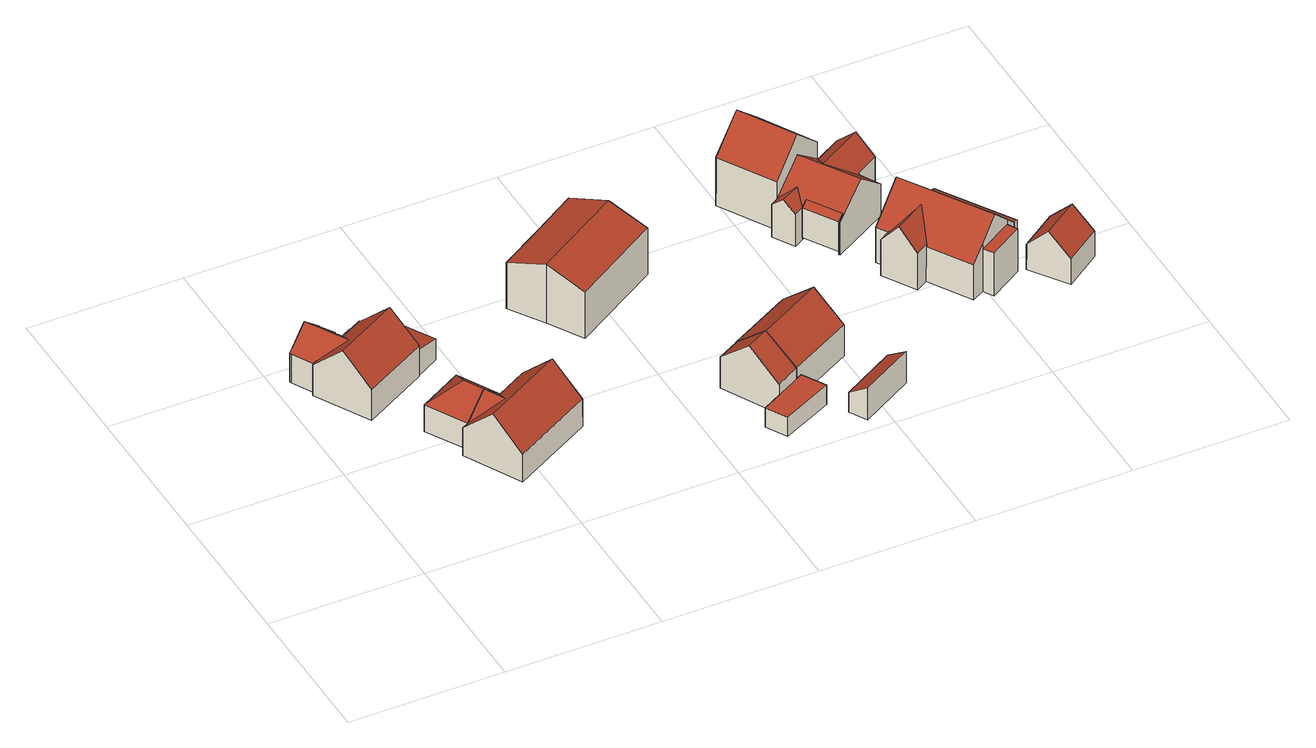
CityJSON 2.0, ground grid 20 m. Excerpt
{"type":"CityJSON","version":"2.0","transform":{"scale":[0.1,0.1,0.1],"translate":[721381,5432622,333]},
"CityObjects":{
"building1":{"type":"Building","attributes":{"Gemeindeschluessel":"09375199","HoeheDach":"344.700","HoeheGrund":"336.481","Methode":"2000","NiedrigsteTraufeDesGebaeudes":"339.196","Geometrietyp2DReferenz":"3000","measuredHeight":8.22,"function":"31001_1000","roofType":"3100"},"address":[{"Country":"Germany","Locality":"Sinzing","ThoroughfareName":"Fliederweg 3"}],"geometry":[{"type":"Solid","lod":"2","boundaries":[[[[0,1,2,3]],[[4,5,6,7,8,9]],[[10,11,12,13,14,15]],[[13,12,16,17]],[[18,7,6,19]],[[20,21,22,23,24]],[[23,22,25]],[[26,8,7,18,27]],[[28,1,0]],[[29,30,9,8,26,31,25,22,32,33]],[[20,24,34,35]],[[36,32,22,21]],[[36,37,38,33,32]],[[39,15,14,29,33,38]],[[10,15,39,40]],[[41,4,9,30,17,16]],[[31,42,34,24,23,25]],[[41,16,12,11]],[[0,35,34,42,28]],[[40,39,38,37]],[[10,40,37,36,21,20,35,0,3,5,4,41,11]],[[19,43,27,18]],[[5,3,2,43,19,6]],[[31,26,27,43,2,1,28,42]],[[13,17,30,29,14]]]],"semantics":{"surfaces":[{"type":"WallSurface","Flaeche":"8.714","Z_MAX":"4.107","Z_MAX_ASL":"340.589","Z_MIN":"-0.001","Z_MIN_ASL":"336.480"},{"type":"WallSurface","Flaeche":"4.579","Z_MAX":"4.445","Z_MAX_ASL":"340.927","Z_MIN":"-0.001","Z_MIN_ASL":"336.480"},{"type":"WallSurface","Flaeche":"12.198","Z_MAX":"4.479","Z_MAX_ASL":"340.960","Z_MIN":"-0.001","Z_MIN_ASL":"336.480"},{"type":"RoofSurface","Dachneigung":"78.867","Dachorientierung":"61.146","Flaeche":"27.804","Z_MAX":"3.819","Z_MAX_ASL":"340.300","Z_MIN":"3.147","Z_MIN_ASL":"339.628"},{"type":"RoofSurface","Dachneigung":"52.660","Dachorientierung":"330.988","Flaeche":"4.767","Z_MAX":"3.719","Z_MAX_ASL":"340.200","Z_MIN":"2.715","Z_MIN_ASL":"339.196"},{"type":"WallSurface","Flaeche":"13.171","Z_MAX":"4.416","Z_MAX_ASL":"340.897","Z_MIN":"-0.001","Z_MIN_ASL":"336.480"},{"type":"WallSurface","Flaeche":"0.049","Z_MAX":"4.369","Z_MAX_ASL":"340.850","Z_MIN":"4.072","Z_MIN_ASL":"340.553"},{"type":"WallSurface","Flaeche":"1.943","Z_MAX":"4.369","Z_MAX_ASL":"340.850","Z_MIN":"3.719","Z_MIN_ASL":"340.200"},{"type":"WallSurface","Flaeche":"0.299","Z_MAX":"4.173","Z_MAX_ASL":"340.654","Z_MIN":"-0.001","Z_MIN_ASL":"336.480"},{"type":"RoofSurface","Dachneigung":"46.887","Dachorientierung":"330.988","Flaeche":"44.346","Z_MAX":"8.219","Z_MAX_ASL":"344.700","Z_MIN":"4.369","Z_MIN_ASL":"340.850"},{"type":"WallSurface","Flaeche":"1.242","Z_MAX":"4.087","Z_MAX_ASL":"340.568","Z_MIN":"-0.001","Z_MIN_ASL":"336.480"},{"type":"WallSurface","Flaeche":"2.228","Z_MAX":"4.416","Z_MAX_ASL":"340.897","Z_MIN":"-0.001","Z_MIN_ASL":"336.480"},{"type":"WallSurface","Flaeche":"51.292","Z_MAX":"8.219","Z_MAX_ASL":"344.700","Z_MIN":"-0.001","Z_MIN_ASL":"336.480"},{"type":"RoofSurface","Dachneigung":"46.887","Dachorientierung":"150.988","Flaeche":"53.198","Z_MAX":"8.219","Z_MAX_ASL":"344.700","Z_MIN":"4.416","Z_MIN_ASL":"340.897"},{"type":"WallSurface","Flaeche":"0.298","Z_MAX":"4.478","Z_MAX_ASL":"340.960","Z_MIN":"-0.001","Z_MIN_ASL":"336.480"},{"type":"WallSurface","Flaeche":"12.313","Z_MAX":"4.446","Z_MAX_ASL":"340.927","Z_MIN":"-0.001","Z_MIN_ASL":"336.480"},{"type":"RoofSurface","Dachneigung":"47.809","Dachorientierung":"241.146","Flaeche":"18.938","Z_MAX":"6.819","Z_MAX_ASL":"343.300","Z_MIN":"4.072","Z_MIN_ASL":"340.553"},{"type":"WallSurface","Flaeche":"25.114","Z_MAX":"3.149","Z_MAX_ASL":"339.630","Z_MIN":"-0.001","Z_MIN_ASL":"336.480"},{"type":"WallSurface","Flaeche":"32.487","Z_MAX":"6.819","Z_MAX_ASL":"343.300","Z_MIN":"-0.001","Z_MIN_ASL":"336.480"},{"type":"WallSurface","Flaeche":"42.123","Z_MAX":"4.440","Z_MAX_ASL":"340.921","Z_MIN":"-0.001","Z_MIN_ASL":"336.480"},{"type":"GroundSurface","Flaeche":"130.315","Z_MAX":"-0.001","Z_MAX_ASL":"336.480","Z_MIN":"-0.001","Z_MIN_ASL":"336.480"},{"type":"WallSurface","Flaeche":"1.055","Z_MAX":"4.019","Z_MAX_ASL":"340.500","Z_MIN":"2.715","Z_MIN_ASL":"339.196"},{"type":"WallSurface","Flaeche":"8.137","Z_MAX":"4.083","Z_MAX_ASL":"340.564","Z_MIN":"-0.001","Z_MIN_ASL":"336.480"},{"type":"RoofSurface","Dachneigung":"47.809","Dachorientierung":"61.146","Flaeche":"18.903","Z_MAX":"6.819","Z_MAX_ASL":"343.300","Z_MIN":"4.019","Z_MIN_ASL":"340.500"},{"type":"WallSurface","Flaeche":"20.236","Z_MAX":"8.219","Z_MAX_ASL":"344.700","Z_MIN":"3.819","Z_MIN_ASL":"340.300"}],"values":[[0,1,2,3,4,5,6,7,8,9,10,11,12,13,14,15,16,17,18,19,20,21,22,23,24]]}}]},
"building2":{"type":"Building","attributes":{"Gemeindeschluessel":"09375199","HoeheDach":"343.690","HoeheGrund":"337.020","Methode":"2000","NiedrigsteTraufeDesGebaeudes":"340.755","Geometrietyp2DReferenz":"3000","measuredHeight":6.67,"function":"31001_2463","roofType":"3200"},"geometry":[{"type":"Solid","lod":"2","boundaries":[[[[44,45,46,47]],[[48,46,45,49]],[[50,51,48,49]],[[50,49,45,44,52]],[[51,53,46,48]],[[50,52,53,51]],[[47,46,53]],[[52,44,47,53]]]],"semantics":{"surfaces":[{"type":"RoofSurface","Dachneigung":"48.035","Dachorientierung":"61.721","Flaeche":"19.131","Z_MAX":"6.670","Z_MAX_ASL":"343.690","Z_MIN":"3.735","Z_MIN_ASL":"340.755"},{"type":"WallSurface","Flaeche":"22.406","Z_MAX":"3.735","Z_MAX_ASL":"340.755","Z_MIN":"0.000","Z_MIN_ASL":"337.020"},{"type":"GroundSurface","Flaeche":"38.964","Z_MAX":"0.000","Z_MAX_ASL":"337.020","Z_MIN":"0.000","Z_MIN_ASL":"337.020"},{"type":"WallSurface","Flaeche":"33.837","Z_MAX":"6.670","Z_MAX_ASL":"343.690","Z_MIN":"0.000","Z_MIN_ASL":"337.020"},{"type":"WallSurface","Flaeche":"24.405","Z_MAX":"3.735","Z_MAX_ASL":"340.755","Z_MIN":"0.000","Z_MIN_ASL":"337.020"},{"type":"WallSurface","Flaeche":"22.356","Z_MAX":"3.763","Z_MAX_ASL":"340.783","Z_MIN":"0.000","Z_MIN_ASL":"337.020"},{"type":"RoofSurface","Dachneigung":"48.023","Dachorientierung":"331.109","Flaeche":"14.337","Z_MAX":"6.670","Z_MAX_ASL":"343.690","Z_MIN":"3.735","Z_MIN_ASL":"340.755"},{"type":"RoofSurface","Dachneigung":"48.048","Dachorientierung":"241.671","Flaeche":"18.933","Z_MAX":"6.670","Z_MAX_ASL":"343.690","Z_MIN":"3.735","Z_MIN_ASL":"340.755"}],"values":[[0,1,2,3,4,5,6,7]]}}]},
"building3":{"type":"Building","attributes":{"Gemeindeschluessel":"09375199","HoeheDach":"344.810","HoeheGrund":"336.819","Methode":"2000","NiedrigsteTraufeDesGebaeudes":"340.759","Geometrietyp2DReferenz":"3000","measuredHeight":7.99,"function":"31001_1000","roofType":"3100"},"address":[{"Country":"Germany","Locality":"Sinzing","ThoroughfareName":"Fliederweg 4"}],"geometry":[{"type":"Solid","lod":"2","boundaries":[[[[54,55,45,56,57,52,58,59]],[[60,61,55,54,62]],[[63,64,65,66,61,60]],[[64,58,52,65]],[[57,44,52]],[[66,65,52,44,56,45]],[[66,45,55,61]],[[62,54,59,67]],[[64,63,67,59,58]],[[63,60,62,67]],[[57,56,44]]]],"semantics":{"surfaces":[{"type":"RoofSurface","Dachneigung":"45.609","Dachorientierung":"331.381","Flaeche":"56.307","Z_MAX":"7.991","Z_MAX_ASL":"344.810","Z_MIN":"3.940","Z_MIN_ASL":"340.759"},{"type":"WallSurface","Flaeche":"49.359","Z_MAX":"7.991","Z_MAX_ASL":"344.810","Z_MIN":"0.000","Z_MIN_ASL":"336.819"},{"type":"GroundSurface","Flaeche":"99.597","Z_MAX":"0.000","Z_MAX_ASL":"336.819","Z_MIN":"0.000","Z_MIN_ASL":"336.819"},{"type":"WallSurface","Flaeche":"3.969","Z_MAX":"3.945","Z_MAX_ASL":"340.764","Z_MIN":"0.000","Z_MIN_ASL":"336.819"},{"type":"RoofSurface","Dachneigung":"47.469","Dachorientierung":"241.489","Flaeche":"6.477","Z_MAX":"6.871","Z_MAX_ASL":"343.690","Z_MIN":"3.942","Z_MIN_ASL":"340.761"},{"type":"WallSurface","Flaeche":"34.954","Z_MAX":"6.871","Z_MAX_ASL":"343.690","Z_MIN":"0.000","Z_MIN_ASL":"336.819"},{"type":"WallSurface","Flaeche":"17.880","Z_MAX":"3.946","Z_MAX_ASL":"340.765","Z_MIN":"0.000","Z_MIN_ASL":"336.819"},{"type":"RoofSurface","Dachneigung":"45.600","Dachorientierung":"151.379","Flaeche":"69.732","Z_MAX":"7.991","Z_MAX_ASL":"344.810","Z_MIN":"3.940","Z_MIN_ASL":"340.759"},{"type":"WallSurface","Flaeche":"49.346","Z_MAX":"7.991","Z_MAX_ASL":"344.810","Z_MIN":"0.000","Z_MIN_ASL":"336.819"},{"type":"WallSurface","Flaeche":"47.459","Z_MAX":"3.940","Z_MAX_ASL":"340.759","Z_MIN":"0.000","Z_MIN_ASL":"336.819"},{"type":"RoofSurface","Dachneigung":"47.459","Dachorientierung":"61.489","Flaeche":"6.467","Z_MAX":"6.871","Z_MAX_ASL":"343.690","Z_MIN":"3.946","Z_MIN_ASL":"340.765"}],"values":[[0,1,2,3,4,5,6,7,8,9,10]]}}]},
"building4":{"type":"Building","attributes":{"Gemeindeschluessel":"09375199","HoeheDach":"342.912","HoeheGrund":"334.412","Methode":"1000","NiedrigsteTraufeDesGebaeudes":"341.108","Geometrietyp2DReferenz":"3000","measuredHeight":8.5,"function":"31001_1000","roofType":"3100","storeysAboveGround":2},"address":[{"Country":"Germany","Locality":"Sinzing","ThoroughfareName":"Mariaorter Straße 11"}],"geometry":[{"type":"Solid","lod":"2","boundaries":[[[[68,69,70,71,72]],[[73,70,69,74]],[[75,71,70,73]],[[76,77,78,79]],[[74,69,68,80]],[[79,78,71,75]],[[75,73,74,80,76,79]],[[80,68,72,77,76]],[[71,78,77,72]]]],"semantics":{"surfaces":[{"type":"RoofSurface","Dachneigung":"71.087","Dachorientierung":"328.343","Flaeche":"75.497","Z_MAX":"8.500","Z_MAX_ASL":"342.912","Z_MIN":"6.700","Z_MIN_ASL":"341.112"},{"type":"WallSurface","Flaeche":"43.636","Z_MAX":"6.703","Z_MAX_ASL":"341.115","Z_MIN":"0.000","Z_MIN_ASL":"334.412"},{"type":"WallSurface","Flaeche":"39.869","Z_MAX":"8.500","Z_MAX_ASL":"342.912","Z_MIN":"0.000","Z_MIN_ASL":"334.412"},{"type":"WallSurface","Flaeche":"91.138","Z_MAX":"6.700","Z_MAX_ASL":"341.112","Z_MIN":"0.000","Z_MIN_ASL":"334.412"},{"type":"WallSurface","Flaeche":"47.569","Z_MAX":"6.702","Z_MAX_ASL":"341.114","Z_MIN":"0.000","Z_MIN_ASL":"334.412"},{"type":"WallSurface","Flaeche":"39.821","Z_MAX":"8.500","Z_MAX_ASL":"342.912","Z_MIN":"0.000","Z_MIN_ASL":"334.412"},{"type":"GroundSurface","Flaeche":"142.805","Z_MAX":"0.000","Z_MAX_ASL":"334.412","Z_MIN":"0.000","Z_MIN_ASL":"334.412"},{"type":"WallSurface","Flaeche":"79.840","Z_MAX":"8.500","Z_MAX_ASL":"342.912","Z_MIN":"0.000","Z_MIN_ASL":"334.412"},{"type":"RoofSurface","Dachneigung":"71.041","Dachorientierung":"148.343","Flaeche":"75.479","Z_MAX":"8.500","Z_MAX_ASL":"342.912","Z_MIN":"6.695","Z_MIN_ASL":"341.108"}],"values":[[0,1,2,3,4,5,6,7,8]]}}]},
"building5":{"type":"Building","attributes":{"Gemeindeschluessel":"09375199","HoeheDach":"342.660","HoeheGrund":"334.770","Methode":"2000","NiedrigsteTraufeDesGebaeudes":"339.112","Geometrietyp2DReferenz":"3000","measuredHeight":7.89,"function":"31001_2000","roofType":"3100","storeysAboveGround":1},"geometry":[{"type":"Solid","lod":"2","boundaries":[[[[81,82,83,84]],[[84,83,85,86,87]],[[88,85,83,82]],[[84,87,89,81]],[[90,86,85,88]],[[89,90,88,82,81]],[[87,86,90,89]]]],"semantics":{"surfaces":[{"type":"WallSurface","Flaeche":"15.735","Z_MAX":"4.571","Z_MAX_ASL":"339.341","Z_MIN":"0.000","Z_MIN_ASL":"334.770"},{"type":"WallSurface","Flaeche":"49.988","Z_MAX":"7.890","Z_MAX_ASL":"342.660","Z_MIN":"0.000","Z_MIN_ASL":"334.770"},{"type":"RoofSurface","Dachneigung":"49.710","Dachorientierung":"331.834","Flaeche":"17.735","Z_MAX":"7.890","Z_MAX_ASL":"342.660","Z_MIN":"4.567","Z_MIN_ASL":"339.337"},{"type":"GroundSurface","Flaeche":"28.053","Z_MAX":"0.000","Z_MAX_ASL":"334.770","Z_MIN":"0.000","Z_MIN_ASL":"334.770"},{"type":"RoofSurface","Dachneigung":"49.707","Dachorientierung":"151.841","Flaeche":"19.048","Z_MAX":"7.890","Z_MAX_ASL":"342.660","Z_MIN":"4.342","Z_MIN_ASL":"339.112"},{"type":"WallSurface","Flaeche":"50.004","Z_MAX":"7.890","Z_MAX_ASL":"342.660","Z_MIN":"0.000","Z_MIN_ASL":"334.770"},{"type":"WallSurface","Flaeche":"15.115","Z_MAX":"4.342","Z_MAX_ASL":"339.112","Z_MIN":"0.000","Z_MIN_ASL":"334.770"}],"values":[[0,1,2,3,4,5,6]]}}]},
"building6":{"type":"Building","attributes":{"Gemeindeschluessel":"09375199","HoeheDach":"337.600","HoeheGrund":"334.753","Methode":"2000","NiedrigsteTraufeDesGebaeudes":"337.600","Geometrietyp2DReferenz":"3000","measuredHeight":2.85,"function":"31001_2000","roofType":"1000","storeysAboveGround":1},"geometry":[{"type":"Solid","lod":"2","boundaries":[[[[91,92,93,87]],[[87,93,94,95]],[[95,94,96,97]],[[98,99,100,101]],[[101,100,92,91]],[[97,96,102,103]],[[102,96,94,93,92,100,99]],[[103,102,99,98]],[[98,101,91,87,95,97,103]]]],"semantics":{"surfaces":[{"type":"WallSurface","Flaeche":"9.920","Z_MAX":"2.847","Z_MAX_ASL":"337.600","Z_MIN":"-0.003","Z_MIN_ASL":"334.750"},{"type":"WallSurface","Flaeche":"2.716","Z_MAX":"2.847","Z_MAX_ASL":"337.600","Z_MIN":"-0.003","Z_MIN_ASL":"334.750"},{"type":"WallSurface","Flaeche":"9.947","Z_MAX":"2.847","Z_MAX_ASL":"337.600","Z_MIN":"-0.003","Z_MIN_ASL":"334.750"},{"type":"WallSurface","Flaeche":"8.225","Z_MAX":"2.847","Z_MAX_ASL":"337.600","Z_MIN":"-0.003","Z_MIN_ASL":"334.750"},{"type":"WallSurface","Flaeche":"0.281","Z_MAX":"2.847","Z_MAX_ASL":"337.600","Z_MIN":"-0.003","Z_MIN_ASL":"334.750"},{"type":"WallSurface","Flaeche":"20.942","Z_MAX":"2.847","Z_MAX_ASL":"337.600","Z_MIN":"-0.003","Z_MIN_ASL":"334.750"},{"type":"RoofSurface","Dachneigung":"90.000","Dachorientierung":"-1.000","Flaeche":"24.250","Z_MAX":"2.847","Z_MAX_ASL":"337.600","Z_MIN":"2.847","Z_MIN_ASL":"337.600"},{"type":"WallSurface","Flaeche":"8.823","Z_MAX":"2.847","Z_MAX_ASL":"337.600","Z_MIN":"-0.003","Z_MIN_ASL":"334.750"},{"type":"GroundSurface","Flaeche":"24.250","Z_MAX":"-0.003","Z_MAX_ASL":"334.750","Z_MIN":"-0.003","Z_MIN_ASL":"334.750"}],"values":[[0,1,2,3,4,5,6,7,8]]}}]},
"building7":{"type":"Building","attributes":{"Gemeindeschluessel":"09375199","HoeheDach":"342.660","HoeheGrund":"334.590","Methode":"2000","NiedrigsteTraufeDesGebaeudes":"339.068","Geometrietyp2DReferenz":"3000","measuredHeight":8.07,"function":"31001_1000","roofType":"3100","storeysAboveGround":1},"address":[{"Country":"Germany","Locality":"Sinzing","ThoroughfareName":"Mariaorter Straße 9"}],"geometry":[{"type":"Solid","lod":"2","boundaries":[[[[104,83,105,106]],[[107,108,109,110,111]],[[106,105,109,108]],[[86,112,107,111]],[[104,112,86,113,83]],[[83,113,110,109,105]],[[86,111,110,113]],[[112,104,106,108,107]]]],"semantics":{"surfaces":[{"type":"WallSurface","Flaeche":"1.168","Z_MAX":"4.696","Z_MAX_ASL":"339.286","Z_MIN":"0.000","Z_MIN_ASL":"334.590"},{"type":"WallSurface","Flaeche":"52.190","Z_MAX":"8.070","Z_MAX_ASL":"342.660","Z_MIN":"0.000","Z_MIN_ASL":"334.590"},{"type":"WallSurface","Flaeche":"42.441","Z_MAX":"4.540","Z_MAX_ASL":"339.130","Z_MIN":"0.000","Z_MIN_ASL":"334.590"},{"type":"WallSurface","Flaeche":"43.238","Z_MAX":"4.523","Z_MAX_ASL":"339.113","Z_MIN":"0.000","Z_MIN_ASL":"334.590"},{"type":"WallSurface","Flaeche":"51.344","Z_MAX":"8.070","Z_MAX_ASL":"342.660","Z_MIN":"0.000","Z_MIN_ASL":"334.590"},{"type":"RoofSurface","Dachneigung":"49.481","Dachorientierung":"331.615","Flaeche":"51.797","Z_MAX":"8.070","Z_MAX_ASL":"342.660","Z_MIN":"4.478","Z_MIN_ASL":"339.068"},{"type":"RoofSurface","Dachneigung":"49.491","Dachorientierung":"151.613","Flaeche":"52.001","Z_MAX":"8.070","Z_MAX_ASL":"342.660","Z_MIN":"4.523","Z_MIN_ASL":"339.113"},{"type":"GroundSurface","Flaeche":"78.913","Z_MAX":"0.000","Z_MAX_ASL":"334.590","Z_MIN":"0.000","Z_MIN_ASL":"334.590"}],"values":[[0,1,2,3,4,5,6,7]]}}]},
"building8":{"type":"Building","attributes":{"Gemeindeschluessel":"09375199","HoeheDach":"339.232","HoeheGrund":"334.560","Methode":"2000","NiedrigsteTraufeDesGebaeudes":"337.484","Geometrietyp2DReferenz":"3000","measuredHeight":4.67,"function":"31001_2000","roofType":"2100"},"geometry":[{"type":"Solid","lod":"2","boundaries":[[[[114,115,116,117]],[[118,119,120,121]],[[121,114,117,118]],[[117,116,119,118]],[[119,116,115,120]],[[121,120,115,114]]]],"semantics":{"surfaces":[{"type":"WallSurface","Flaeche":"9.749","Z_MAX":"4.672","Z_MAX_ASL":"339.232","Z_MIN":"0.000","Z_MIN_ASL":"334.560"},{"type":"WallSurface","Flaeche":"9.445","Z_MAX":"4.627","Z_MAX_ASL":"339.187","Z_MIN":"0.000","Z_MIN_ASL":"334.560"},{"type":"GroundSurface","Flaeche":"20.321","Z_MAX":"0.000","Z_MAX_ASL":"334.560","Z_MIN":"0.000","Z_MIN_ASL":"334.560"},{"type":"WallSurface","Flaeche":"37.127","Z_MAX":"4.672","Z_MAX_ASL":"339.232","Z_MIN":"0.000","Z_MIN_ASL":"334.560"},{"type":"RoofSurface","Dachneigung":"55.746","Dachorientierung":"329.901","Flaeche":"24.585","Z_MAX":"4.672","Z_MAX_ASL":"339.232","Z_MIN":"2.924","Z_MIN_ASL":"337.484"},{"type":"WallSurface","Flaeche":"23.548","Z_MAX":"2.924","Z_MAX_ASL":"337.484","Z_MIN":"0.000","Z_MIN_ASL":"334.560"}],"values":[[0,1,2,3,4,5]]}}]},
"building9":{"type":"Building","attributes":{"Gemeindeschluessel":"09375199","HoeheDach":"339.059","HoeheGrund":"334.090","Methode":"2000","NiedrigsteTraufeDesGebaeudes":"338.436","Geometrietyp2DReferenz":"3000","measuredHeight":4.97,"function":"51009_1610","roofType":"2100"},"geometry":[{"type":"Solid","lod":"2","boundaries":[[[[122,123,124,125]],[[126,127,123,122]],[[127,128,124,123]],[[129,128,127,126]],[[125,124,128,129]],[[122,125,129,126]]]],"semantics":{"surfaces":[{"type":"WallSurface","Flaeche":"3.507","Z_MAX":"4.969","Z_MAX_ASL":"339.059","Z_MIN":"0.000","Z_MIN_ASL":"334.090"},{"type":"WallSurface","Flaeche":"21.503","Z_MAX":"4.358","Z_MAX_ASL":"338.448","Z_MIN":"0.000","Z_MIN_ASL":"334.090"},{"type":"RoofSurface","Dachneigung":"50.409","Dachorientierung":"239.498","Flaeche":"4.785","Z_MAX":"4.969","Z_MAX_ASL":"339.059","Z_MIN":"4.346","Z_MIN_ASL":"338.436"},{"type":"WallSurface","Flaeche":"3.448","Z_MAX":"4.969","Z_MAX_ASL":"339.059","Z_MIN":"0.000","Z_MIN_ASL":"334.090"},{"type":"WallSurface","Flaeche":"24.569","Z_MAX":"4.969","Z_MAX_ASL":"339.059","Z_MIN":"0.000","Z_MIN_ASL":"334.090"},{"type":"GroundSurface","Flaeche":"3.688","Z_MAX":"0.000","Z_MAX_ASL":"334.090","Z_MIN":"0.000","Z_MIN_ASL":"334.090"}],"values":[[0,1,2,3,4,5]]}}]},
"building10":{"type":"Building","attributes":{"Gemeindeschluessel":"09375199","HoeheDach":"344.840","HoeheGrund":"333.700","Methode":"2000","NiedrigsteTraufeDesGebaeudes":"338.370","Geometrietyp2DReferenz":"3000","measuredHeight":11.14,"function":"31001_1000","roofType":"3100"},"address":[{"Country":"Germany","Locality":"Sinzing","ThoroughfareName":"Mariaorter Straße 12"}],"geometry":[{"type":"Solid","lod":"2","boundaries":[[[[130,131,132,123]],[[133,134,127,135]],[[136,137,138,139,140]],[[141,131,130,142,143]],[[144,145,146,147,148,149]],[[149,148,150,151]],[[152,153,154,147,146,155,156]],[[157,158,133,135,159,160,132,131,141,161,162,153,152,163,164]],[[133,158,165,166,134]],[[132,160,167,123]],[[142,168,144,169,143]],[[170,167,160,159]],[[164,163,171,140,139]],[[137,165,158,157,138]],[[153,162,151,150,154]],[[148,147,154,150]],[[162,161,169,144,149,151]],[[171,163,152,156]],[[137,136,155,146,145,166,165]],[[138,157,164,139]],[[141,143,169,161]],[[170,127,134,166,145,144,168,123,167]],[[142,130,123,168]],[[135,127,170,159]],[[136,140,171,156,155]]]],"semantics":{"surfaces":[{"type":"WallSurface","Flaeche":"6.458","Z_MAX":"4.702","Z_MAX_ASL":"338.403","Z_MIN":"-0.000","Z_MIN_ASL":"333.700"},{"type":"WallSurface","Flaeche":"1.113","Z_MAX":"4.695","Z_MAX_ASL":"338.396","Z_MIN":"-0.000","Z_MIN_ASL":"333.700"},{"type":"RoofSurface","Dachneigung":"45.682","Dachorientierung":"151.876","Flaeche":"19.547","Z_MAX":"7.450","Z_MAX_ASL":"341.150","Z_MIN":"4.726","Z_MIN_ASL":"338.426"},{"type":"WallSurface","Flaeche":"17.390","Z_MAX":"5.980","Z_MAX_ASL":"339.680","Z_MIN":"-0.000","Z_MIN_ASL":"333.700"},{"type":"WallSurface","Flaeche":"22.378","Z_MAX":"11.140","Z_MAX_ASL":"344.840","Z_MIN":"4.670","Z_MIN_ASL":"338.370"},{"type":"RoofSurface","Dachneigung":"45.672","Dachorientierung":"241.801","Flaeche":"48.498","Z_MAX":"11.140","Z_MAX_ASL":"344.840","Z_MIN":"7.019","Z_MIN_ASL":"340.719"},{"type":"WallSurface","Flaeche":"59.657","Z_MAX":"7.068","Z_MAX_ASL":"340.768","Z_MIN":"-0.000","Z_MIN_ASL":"333.700"},{"type":"GroundSurface","Flaeche":"160.517","Z_MAX":"-0.000","Z_MAX_ASL":"333.700","Z_MIN":"-0.000","Z_MIN_ASL":"333.700"},{"type":"WallSurface","Flaeche":"54.421","Z_MAX":"8.210","Z_MAX_ASL":"341.910","Z_MIN":"-0.000","Z_MIN_ASL":"333.700"},{"type":"WallSurface","Flaeche":"3.732","Z_MAX":"5.309","Z_MAX_ASL":"339.009","Z_MIN":"-0.000","Z_MIN_ASL":"333.700"},{"type":"RoofSurface","Dachneigung":"52.094","Dachorientierung":"331.871","Flaeche":"4.426","Z_MAX":"5.980","Z_MAX_ASL":"339.680","Z_MIN":"4.670","Z_MIN_ASL":"338.370"},{"type":"WallSurface","Flaeche":"26.239","Z_MAX":"5.315","Z_MAX_ASL":"339.015","Z_MIN":"-0.000","Z_MIN_ASL":"333.700"},{"type":"WallSurface","Flaeche":"32.040","Z_MAX":"7.450","Z_MAX_ASL":"341.150","Z_MIN":"-0.000","Z_MIN_ASL":"333.700"},{"type":"WallSurface","Flaeche":"14.218","Z_MAX":"4.858","Z_MAX_ASL":"338.558","Z_MIN":"-0.000","Z_MIN_ASL":"333.700"},{"type":"WallSurface","Flaeche":"77.098","Z_MAX":"11.140","Z_MAX_ASL":"344.840","Z_MIN":"-0.000","Z_MIN_ASL":"333.700"},{"type":"RoofSurface","Dachneigung":"46.245","Dachorientierung":"61.801","Flaeche":"48.487","Z_MAX":"11.140","Z_MAX_ASL":"344.840","Z_MIN":"7.058","Z_MIN_ASL":"340.758"},{"type":"WallSurface","Flaeche":"58.061","Z_MAX":"7.020","Z_MAX_ASL":"340.720","Z_MIN":"-0.000","Z_MIN_ASL":"333.700"},{"type":"WallSurface","Flaeche":"17.534","Z_MAX":"4.987","Z_MAX_ASL":"338.687","Z_MIN":"-0.000","Z_MIN_ASL":"333.700"},{"type":"RoofSurface","Dachneigung":"50.555","Dachorientierung":"61.803","Flaeche":"34.689","Z_MAX":"8.210","Z_MAX_ASL":"341.910","Z_MIN":"4.711","Z_MIN_ASL":"338.411"},{"type":"WallSurface","Flaeche":"17.124","Z_MAX":"4.858","Z_MAX_ASL":"338.558","Z_MIN":"-0.000","Z_MIN_ASL":"333.700"},{"type":"WallSurface","Flaeche":"6.386","Z_MAX":"4.727","Z_MAX_ASL":"338.427","Z_MIN":"-0.000","Z_MIN_ASL":"333.700"},{"type":"RoofSurface","Dachneigung":"49.993","Dachorientierung":"241.805","Flaeche":"38.462","Z_MAX":"8.210","Z_MAX_ASL":"341.910","Z_MIN":"4.670","Z_MIN_ASL":"338.370"},{"type":"RoofSurface","Dachneigung":"52.096","Dachorientierung":"151.865","Flaeche":"4.487","Z_MAX":"5.980","Z_MAX_ASL":"339.680","Z_MIN":"4.700","Z_MIN_ASL":"338.401"},{"type":"WallSurface","Flaeche":"3.695","Z_MAX":"5.315","Z_MAX_ASL":"339.015","Z_MIN":"-0.000","Z_MIN_ASL":"333.700"},{"type":"RoofSurface","Dachneigung":"45.681","Dachorientierung":"331.871","Flaeche":"18.917","Z_MAX":"7.450","Z_MAX_ASL":"341.150","Z_MIN":"4.711","Z_MIN_ASL":"338.411"}],"values":[[0,1,2,3,4,5,6,7,8,9,10,11,12,13,14,15,16,17,18,19,20,21,22,23,24]]}}]},
"building11":{"type":"Building","attributes":{"Gemeindeschluessel":"09375199","HoeheDach":"343.420","HoeheGrund":"334.020","Methode":"2000","NiedrigsteTraufeDesGebaeudes":"337.527","Geometrietyp2DReferenz":"3000","measuredHeight":9.4,"function":"31001_1000","roofType":"3100"},"address":[{"Country":"Germany","Locality":"Sinzing","ThoroughfareName":"Mariaorter Straße 10"}],"geometry":[{"type":"Solid","lod":"2","boundaries":[[[[172,173,174,175,176,177]],[[178,179,180,181,182]],[[183,184,185,186]],[[187,178,182,188,189]],[[190,191,192,193,184]],[[172,177,194,195]],[[175,196,197,176]],[[180,179,198,199]],[[200,201,202,203]],[[181,204,205,185,184,193,188,182]],[[206,186,185,205,207]],[[183,208,209,190,184]],[[200,203,210,211,208,183,186,206,212,198,179,178,187,173,172,195]],[[198,212,213,214,199]],[[213,212,206,207]],[[187,189,174,173]],[[200,195,194,197,196,201]],[[211,210,215,192,191,216]],[[197,194,177,176]],[[214,213,207,205,204]],[[203,202,215,210]],[[214,204,181,180,199]],[[175,174,189,188,193,192,215,202,201,196]],[[190,209,216,191]],[[211,216,209,208]]]],"semantics":{"surfaces":[{"type":"WallSurface","Flaeche":"9.045","Z_MAX":"5.151","Z_MAX_ASL":"339.171","Z_MIN":"0.000","Z_MIN_ASL":"334.020"},{"type":"WallSurface","Flaeche":"9.072","Z_MAX":"5.137","Z_MAX_ASL":"339.157","Z_MIN":"0.000","Z_MIN_ASL":"334.020"},{"type":"WallSurface","Flaeche":"10.513","Z_MAX":"6.811","Z_MAX_ASL":"340.831","Z_MIN":"0.000","Z_MIN_ASL":"334.020"},{"type":"WallSurface","Flaeche":"63.953","Z_MAX":"9.400","Z_MAX_ASL":"343.420","Z_MIN":"0.000","Z_MIN_ASL":"334.020"},{"type":"WallSurface","Flaeche":"10.117","Z_MAX":"9.400","Z_MAX_ASL":"343.420","Z_MIN":"6.200","Z_MIN_ASL":"340.220"},{"type":"WallSurface","Flaeche":"38.797","Z_MAX":"3.509","Z_MAX_ASL":"337.529","Z_MIN":"0.000","Z_MIN_ASL":"334.020"},{"type":"WallSurface","Flaeche":"8.636","Z_MAX":"5.040","Z_MAX_ASL":"339.060","Z_MIN":"4.260","Z_MIN_ASL":"338.280"},{"type":"WallSurface","Flaeche":"9.166","Z_MAX":"5.145","Z_MAX_ASL":"339.165","Z_MIN":"0.000","Z_MIN_ASL":"334.020"},{"type":"WallSurface","Flaeche":"5.165","Z_MAX":"5.173","Z_MAX_ASL":"339.193","Z_MIN":"0.000","Z_MIN_ASL":"334.020"},{"type":"RoofSurface","Dachneigung":"45.877","Dachorientierung":"238.360","Flaeche":"70.251","Z_MAX":"9.400","Z_MAX_ASL":"343.420","Z_MIN":"5.099","Z_MIN_ASL":"339.119"},{"type":"WallSurface","Flaeche":"32.547","Z_MAX":"5.252","Z_MAX_ASL":"339.272","Z_MIN":"0.000","Z_MIN_ASL":"334.020"},{"type":"WallSurface","Flaeche":"9.847","Z_MAX":"6.811","Z_MAX_ASL":"340.831","Z_MIN":"0.000","Z_MIN_ASL":"334.020"},{"type":"GroundSurface","Flaeche":"157.453","Z_MAX":"0.000","Z_MAX_ASL":"334.020","Z_MIN":"0.000","Z_MIN_ASL":"334.020"},{"type":"WallSurface","Flaeche":"32.472","Z_MAX":"8.040","Z_MAX_ASL":"342.060","Z_MIN":"0.000","Z_MIN_ASL":"334.020"},{"type":"WallSurface","Flaeche":"9.289","Z_MAX":"5.252","Z_MAX_ASL":"339.272","Z_MIN":"0.000","Z_MIN_ASL":"334.020"},{"type":"WallSurface","Flaeche":"5.212","Z_MAX":"5.155","Z_MAX_ASL":"339.175","Z_MIN":"0.000","Z_MIN_ASL":"334.020"},{"type":"WallSurface","Flaeche":"9.146","Z_MAX":"5.173","Z_MAX_ASL":"339.193","Z_MIN":"0.000","Z_MIN_ASL":"334.020"},{"type":"WallSurface","Flaeche":"9.763","Z_MAX":"6.893","Z_MAX_ASL":"340.913","Z_MIN":"0.000","Z_MIN_ASL":"334.020"},{"type":"RoofSurface","Dachneigung":"70.945","Dachorientierung":"58.356","Flaeche":"25.489","Z_MAX":"4.260","Z_MAX_ASL":"338.280","Z_MIN":"3.507","Z_MIN_ASL":"337.527"},{"type":"RoofSurface","Dachneigung":"40.791","Dachorientierung":"148.359","Flaeche":"12.402","Z_MAX":"8.040","Z_MAX_ASL":"342.060","Z_MIN":"5.099","Z_MIN_ASL":"339.119"},{"type":"WallSurface","Flaeche":"10.702","Z_MAX":"6.893","Z_MAX_ASL":"340.913","Z_MIN":"0.000","Z_MIN_ASL":"334.020"},{"type":"RoofSurface","Dachneigung":"40.783","Dachorientierung":"328.370","Flaeche":"12.640","Z_MAX":"8.040","Z_MAX_ASL":"342.060","Z_MIN":"5.119","Z_MIN_ASL":"339.139"},{"type":"RoofSurface","Dachneigung":"45.871","Dachorientierung":"58.360","Flaeche":"81.767","Z_MAX":"9.400","Z_MAX_ASL":"343.420","Z_MIN":"5.040","Z_MIN_ASL":"339.060"},{"type":"RoofSurface","Dachneigung":"90.000","Dachorientierung":"-1.000","Flaeche":"7.885","Z_MAX":"6.200","Z_MAX_ASL":"340.220","Z_MIN":"6.200","Z_MIN_ASL":"340.220"},{"type":"WallSurface","Flaeche":"32.550","Z_MAX":"6.200","Z_MAX_ASL":"340.220","Z_MIN":"0.000","Z_MIN_ASL":"334.020"}],"values":[[0,1,2,3,4,5,6,7,8,9,10,11,12,13,14,15,16,17,18,19,20,21,22,23,24]]}}]},
"building12":{"type":"Building","attributes":{"Gemeindeschluessel":"09375199","HoeheDach":"339.879","HoeheGrund":"333.290","Methode":"1000","NiedrigsteTraufeDesGebaeudes":"336.977","Geometrietyp2DReferenz":"3000","measuredHeight":6.59,"function":"31001_2463","roofType":"3100"},"geometry":[{"type":"Solid","lod":"2","boundaries":[[[[217,218,219,220,221]],[[222,223,218,217]],[[221,220,224,225]],[[224,220,219,226]],[[225,224,226,223,222]],[[217,221,225,222]],[[226,219,218,223]]]],"semantics":{"surfaces":[{"type":"WallSurface","Flaeche":"29.196","Z_MAX":"6.589","Z_MAX_ASL":"339.879","Z_MIN":"0.000","Z_MIN_ASL":"333.290"},{"type":"WallSurface","Flaeche":"20.984","Z_MAX":"3.702","Z_MAX_ASL":"336.992","Z_MIN":"0.000","Z_MIN_ASL":"333.290"},{"type":"WallSurface","Flaeche":"21.122","Z_MAX":"3.698","Z_MAX_ASL":"336.988","Z_MIN":"0.000","Z_MIN_ASL":"333.290"},{"type":"RoofSurface","Dachneigung":"44.484","Dachorientierung":"144.740","Flaeche":"23.111","Z_MAX":"6.589","Z_MAX_ASL":"339.879","Z_MIN":"3.698","Z_MIN_ASL":"336.988"},{"type":"WallSurface","Flaeche":"29.248","Z_MAX":"6.589","Z_MAX_ASL":"339.879","Z_MIN":"0.000","Z_MIN_ASL":"333.290"},{"type":"GroundSurface","Flaeche":"32.365","Z_MAX":"0.000","Z_MAX_ASL":"333.290","Z_MIN":"0.000","Z_MIN_ASL":"333.290"},{"type":"RoofSurface","Dachneigung":"44.486","Dachorientierung":"324.737","Flaeche":"23.075","Z_MAX":"6.589","Z_MAX_ASL":"339.879","Z_MIN":"3.687","Z_MIN_ASL":"336.977"}],"values":[[0,1,2,3,4,5,6]]}}]}
},
"vertices":[
[56,371,35],[56,371,76],[67,353,76],[67,353,35],[99,355,35],[93,367,35],[93,367,62],[99,356,72],[99,356,79],[99,355,79],[138,285,35],[169,302,35],[169,302,66],[139,285,73],[139,285,80],[138,285,80],[130,372,66],[100,355,73],[74,342,72],[67,353,62],[5,340,35],[20,312,35],[20,312,79],[20,312,76],[5,340,76],[23,314,79],[70,340,79],[74,342,75],[56,371,77],[120,320,117],[100,355,79],[59,304,103],[16,309,79],[36,274,117],[4,343,76],[4,343,35],[16,309,35],[55,238,35],[55,238,79],[139,284,79],[139,284,35],[130,372,35],[30,357,103],[67,353,75],
[153,151,107],[182,167,78],[153,220,78],[140,175,107],[153,220,40],[182,167,40],[125,136,40],[96,188,40],[125,136,78],[96,188,78],
[241,152,118],[222,189,78],[181,166,78],[167,125,107],[116,131,78],[136,94,118],[261,116,38],[222,189,38],[261,116,78],[155,58,38],[116,131,38],[125,136,38],[182,167,38],[155,58,78],
[411,444,81],[351,406,81],[295,372,81],[323,328,99],[439,399,99],[295,372,14],[351,406,14],[323,328,14],[466,354,14],[466,354,81],[350,283,81],[350,283,14],[411,444,14],
[443,129,18],[443,129,63],[473,145,63],[473,145,18],[492,111,97],[512,74,61],[512,74,18],[462,94,97],[481,57,18],[481,57,61],
[481,58,18],[481,58,46],[512,74,46],[520,78,46],[520,78,18],[537,48,46],[537,48,18],[456,43,18],[456,43,46],[482,57,46],[482,57,18],[471,16,46],[471,16,18],
[473,145,16],[472,147,61],[472,147,16],[596,119,16],[555,192,16],[555,192,61],[576,156,97],[596,119,61],[512,74,16],[492,110,97],
[624,66,16],[624,66,45],[636,43,62],[636,43,16],[567,4,16],[567,4,62],[554,26,45],[554,26,16],
[654,337,11],[654,337,54],[661,341,61],[661,341,11],[679,295,11],[679,295,54],[686,299,61],[686,299,11],
[642,330,54],[642,330,7],[654,337,7],[680,293,7],[680,293,54],[679,295,7],[696,367,81],[739,360,54],[738,361,56],[768,379,56],[755,402,81],[626,358,7],[634,345,67],[626,358,54],[637,366,54],[673,387,89],[710,409,54],[710,409,78],[673,387,118],[637,366,77],[632,458,118],[595,437,77],[712,406,7],[669,480,7],[669,480,78],[710,408,54],[712,406,57],[738,361,7],[753,335,7],[686,299,7],[661,341,7],[637,365,7],[595,437,7],[742,424,7],[768,379,7],[753,335,54],[717,314,89],[661,341,60],[659,359,67],[637,365,54],[686,299,60],[742,424,57],
[808,310,10],[788,298,10],[788,298,62],[789,298,61],[789,298,53],[808,310,45],[708,260,10],[717,245,10],[717,245,62],[717,245,61],[708,260,61],[792,158,10],[792,158,78],[776,149,61],[776,149,10],[783,306,10],[746,283,104],[783,306,62],[792,158,72],[837,185,72],[837,185,79],[815,172,104],[866,216,45],[866,216,10],[847,204,61],[847,204,53],[702,236,10],[702,236,62],[846,203,10],[846,203,62],[851,195,62],[851,195,10],[756,240,91],[744,202,61],[743,203,10],[743,203,63],[800,145,10],[800,145,72],[836,186,10],[844,172,10],[728,194,10],[728,194,63],[715,215,91],[836,186,79],[844,172,72],
[905,211,3],[905,211,40],[921,187,69],[938,164,40],[938,164,3],[858,178,3],[858,178,40],[891,131,40],[891,131,3],[875,155,69]
]}
